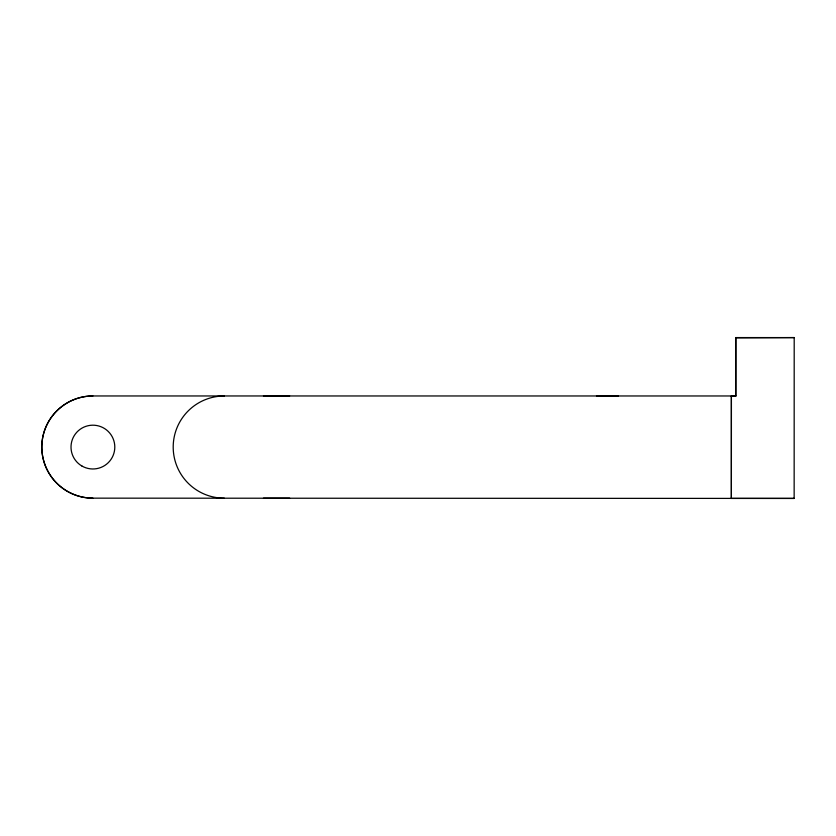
<?xml version="1.0" encoding="UTF-8"?>
<svg xmlns="http://www.w3.org/2000/svg" width="836" height="836" viewBox="0 0 836 836"><rect width="100%" height="100%" fill="white"/><g stroke="black" fill="none" stroke-linecap="round" stroke-linejoin="round"><path stroke-width="1.25" d="M731.375 498.413L731.395 395.94L731.375 498.413L794.148 498.423L92.9 498.151A51.1 51.1 0 0 1 41.8 447.061A51.1 51.1 0 0 1 92.9 395.961L735.784 395.971L735.795 337.577L794.2 337.587L794.148 498.423M731.395 396.222L735.784 395.971M735.774 396.222L735.795 337.577M794.2 337.587L735.774 337.828M263.465 395.961L289.653 395.961M596.496 395.95L618.4 395.95M263.465 498.172L289.653 498.172M92.9 395.961A51.1 51.1 0 0 0 41.8 447.061A51.1 51.1 0 0 0 92.9 498.151M224.309 498.183A51.1 51.1 0 0 1 173.198 447.093A51.1 51.1 0 0 1 224.299 395.992M81.959 466.049A21.903 21.903 0 0 0 114.804 447.082A21.903 21.903 0 0 0 81.959 428.116A21.903 21.903 0 0 0 81.959 466.049"/></g></svg>
